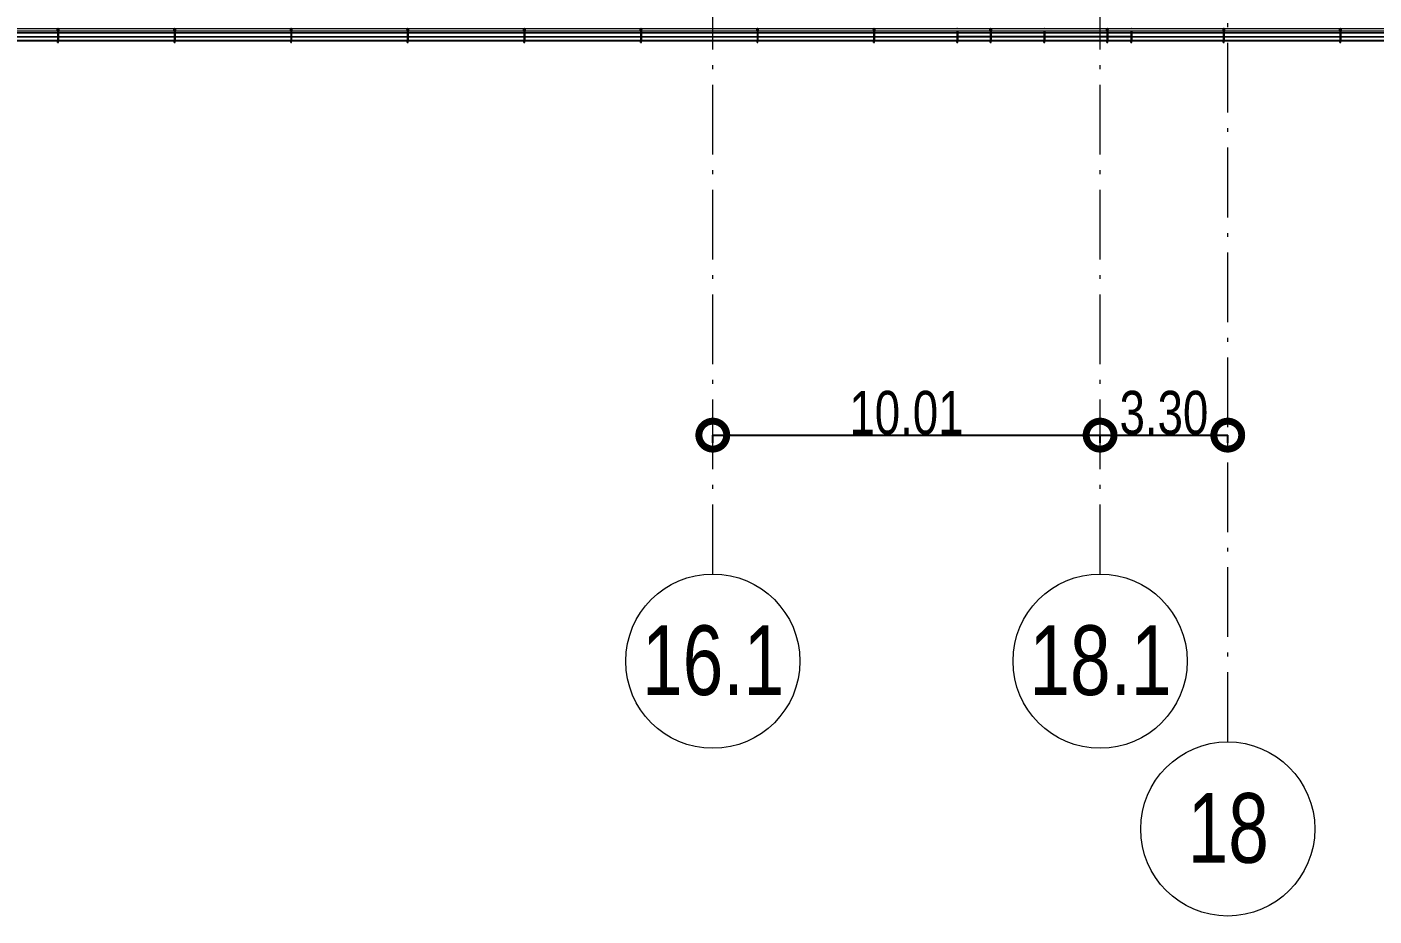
# Model space of a CAD drawing. Header units: metres. Extents: x -55 to 263, y -124 to 62.
# Drawn here: x 164.03 to 198.85, y -124.2 to -101.23 of the extents above; entities that cross this region are included whole.
import ezdxf

# ---------------------------------------------------------------- set-up
doc = ezdxf.new("R2010")
doc.units = ezdxf.units.M
doc.linetypes.add('01_Grid', pattern=[2.61, 1.8, -0.405, 0, -0.405])
for name, color, linetype, lineweight in [('0-1', 7, 'Continuous', 5), ('03EJES-1', 1, '01_Grid', 5), ('04NOEJE', 2, 'Continuous', 18), ('04NOEJE-1', 2, 'Continuous', 5), ('31COTAS', 1, 'Continuous', 5), ('55BARANDAL-1', 53, 'Continuous', 5)]:
    doc.layers.add(name, color=color, linetype=linetype, lineweight=lineweight)
doc.styles.add('Arial', font='arial.ttf', dxfattribs={"width": 0.75, "height": 1.8})
doc.styles.add('Arial_1', font='arial.ttf', dxfattribs={"width": 0.75, "height": 1.125})
doc.dimstyles.new('Standard__0_00_', dxfattribs={"dimscale": 0.3048, "dimtxt": 1.147792, "dimasz": 4.724409, "dimexe": 0, "dimexo": 1.476378, "dimgap": 0, "dimtad": 1, "dimrnd": 0.01, "dimzin": 0, "dimdsep": 46, "dimtxsty": 'Arial_1', "dimblk1": 'DOTSMALL', "dimblk2": 'DOTSMALL', "dimsah": 1, "dimcen": 0.09, "dimazin": 0, "dimtfac": 1, "dimtdec": 4, "dimtix": 1, "dimtmove": 0, "dimatfit": 3, "dimfxl": 1, "dimtvp": 1, "dimtolj": 1, "dimtzin": 0, "dimarcsym": 2})

# ---------------------------------------------------------------- blocks, each defined once
blk = doc.blocks.new('Railing - Wire Post - Chainlink 2-V244-A1 _ A250')
at = {"layer": '55BARANDAL-1'}
for p, q in [((-0.331, 0.013), (-0.331, -0.012)), ((-0.331, 0.013), (-0.304, 0.013)), ((-0.304, 0.013), (-0.304, -0.012)), ((0.013, 0.013), (-0.304, 0.013)), ((0.013, -0.012), (0.013, 0.013)), ((-0.331, -0.012), (-0.304, -0.012)), ((0.013, -0.012), (-0.304, -0.012))]:
    blk.add_line(p, q, dxfattribs=at)
for radius, start, end in [(0.0301, 206.3748, 2.2872), (0.0301, 206.3748, 2.2872), (0.0301, 2.2872, 148.7371), (0.0301, 2.2872, 148.7371), (0.0251, 0, 150), (0.0251, 210, 0), (0.0251, 90, 148.3274), (0.0251, 60, 120), (0.0251, 270, 90), (0.0251, 0, 30), (0.0251, 330, 0), (0.0301, 336.8856, 2.2872), (0.0301, 336.8856, 2.2872), (0.0301, 336.8856, 2.2872), (0.0301, 336.8856, 2.2872), (0.0301, 336.8856, 2.2872), (0.0301, 336.8856, 2.2872), (0.0301, 336.8856, 2.2872), (0.0301, 336.8856, 2.2872), (0.0301, 336.8856, 2.2872), (0.0301, 336.8856, 2.2872), (0.0301, 2.2872, 16.9322), (0.0301, 2.2872, 16.9322), (0.0301, 2.2872, 16.9322), (0.0301, 2.2872, 16.9322), (0.0301, 2.2872, 16.9322), (0.0301, 2.2872, 16.9322), (0.0301, 2.2872, 16.9322), (0.0301, 2.2872, 16.9322), (0.0301, 2.2872, 16.9322), (0.0301, 2.2872, 16.9322), (0.0251, 211.6726, 270), (0.0251, 240, 300)]:
    blk.add_arc((0, 0), radius, start, end, dxfattribs=at)
blk = doc.blocks.new('Railing - Wire Post - Chainlink 2-V327-A1 _ A250')
at = {"layer": '55BARANDAL-1'}
for p, q in [((-0.331, 0.012), (-0.304, 0.012)), ((-0.331, 0.012), (-0.331, -0.013)), ((-0.304, 0.012), (-0.304, -0.013)), ((0.013, 0.012), (-0.304, 0.012)), ((0.013, -0.013), (0.013, 0.012)), ((-0.331, -0.013), (-0.304, -0.013)), ((0.013, -0.013), (-0.304, -0.013))]:
    blk.add_line(p, q, dxfattribs=at)
for radius, start, end in [(0.0301, 206.3748, 2.2872), (0.0301, 206.3748, 2.2872), (0.0301, 2.2872, 148.7371), (0.0301, 2.2872, 148.7371), (0.0251, 0, 150), (0.0251, 210, 0), (0.0251, 90, 148.3274), (0.0251, 60, 120), (0.0251, 270, 90), (0.0251, 0, 30), (0.0251, 345, 0), (0.0301, 333.9395, 2.2872), (0.0301, 333.9395, 2.2872), (0.0301, 333.9395, 2.2872), (0.0301, 333.9395, 2.2872), (0.0301, 333.9395, 2.2872), (0.0301, 333.9395, 2.2872), (0.0301, 333.9395, 2.2872), (0.0301, 333.9395, 2.2872), (0.0301, 333.9395, 2.2872), (0.0301, 333.9395, 2.2872), (0.0301, 2.2872, 16.9322), (0.0301, 2.2872, 16.9322), (0.0301, 2.2872, 16.9322), (0.0301, 2.2872, 16.9322), (0.0301, 2.2872, 16.9322), (0.0301, 2.2872, 16.9322), (0.0301, 2.2872, 16.9322), (0.0301, 2.2872, 16.9322), (0.0301, 2.2872, 16.9322), (0.0301, 2.2872, 16.9322), (0.0251, 211.6726, 270), (0.0251, 240, 300)]:
    blk.add_arc((0, 0), radius, start, end, dxfattribs=at)
blk = doc.blocks.new('Railing - Wire Post - Chainlink 2-V328-A1 _ A250')
at = {"layer": '55BARANDAL-1'}
for p, q in [((-0.331, 0.012), (-0.304, 0.012)), ((-0.331, 0.012), (-0.331, -0.013)), ((-0.304, 0.012), (-0.304, -0.013)), ((0.013, 0.012), (-0.304, 0.012)), ((0.013, -0.013), (0.013, 0.012)), ((-0.331, -0.013), (-0.304, -0.013)), ((0.013, -0.013), (-0.304, -0.013))]:
    blk.add_line(p, q, dxfattribs=at)
for radius, start, end in [(0.0301, 206.3748, 2.2872), (0.0301, 206.3748, 2.2872), (0.0301, 2.2872, 148.7371), (0.0301, 2.2872, 148.7371), (0.0251, 0, 150), (0.0251, 210, 0), (0.0251, 90, 148.3274), (0.0251, 60, 120), (0.0251, 270, 90), (0.0251, 0, 30), (0.0251, 330, 0), (0.0301, 336.8856, 2.2872), (0.0301, 336.8856, 2.2872), (0.0301, 2.2872, 16.9322), (0.0301, 2.2872, 16.9322), (0.0301, 2.2872, 16.9322), (0.0301, 2.2872, 16.9322), (0.0301, 2.2872, 16.9322), (0.0301, 2.2872, 16.9322), (0.0301, 2.2872, 16.9322), (0.0301, 2.2872, 16.9322), (0.0301, 2.2872, 16.9322), (0.0301, 2.2872, 16.9322), (0.0301, 348.1133, 2.2872), (0.0301, 348.1133, 2.2872), (0.0301, 348.1133, 2.2872), (0.0301, 348.1133, 2.2872), (0.0301, 348.1133, 2.2872), (0.0301, 348.1133, 2.2872), (0.0301, 348.1133, 2.2872), (0.0301, 348.1133, 2.2872), (0.0251, 211.6726, 270), (0.0251, 240, 300)]:
    blk.add_arc((0, 0), radius, start, end, dxfattribs=at)
blk = doc.blocks.new('Railing - Railing-8511726-A1 _ A250')
at = {"layer": '55BARANDAL-1'}
for p, q in [((240.175, -101.274), (20.175, -101.274)), ((161.832, -101.329), (164.82, -101.329)), ((164.845, -101.329), (167.834, -101.329)), ((167.859, -101.329), (170.848, -101.329)), ((170.873, -101.329), (173.861, -101.329)), ((173.886, -101.329), (176.875, -101.329)), ((176.9, -101.329), (179.889, -101.329)), ((179.914, -101.329), (182.903, -101.329)), ((182.928, -101.329), (185.916, -101.329)), ((185.941, -101.329), (188.93, -101.329)), ((188.955, -101.329), (191.944, -101.329)), ((191.969, -101.329), (194.957, -101.329)), ((194.982, -101.329), (197.971, -101.329)), ((197.996, -101.329), (200.985, -101.329)), ((164.82, -101.38), (161.832, -101.38)), ((161.832, -101.384), (164.82, -101.384)), ((164.82, -101.48), (161.832, -101.48)), ((161.832, -101.484), (164.82, -101.484)), ((164.82, -101.58), (161.832, -101.58)), ((161.832, -101.584), (164.82, -101.584)), ((167.834, -101.38), (164.845, -101.38)), ((164.845, -101.384), (167.834, -101.384)), ((167.834, -101.48), (164.845, -101.48)), ((164.845, -101.484), (167.834, -101.484)), ((167.834, -101.58), (164.845, -101.58)), ((164.845, -101.584), (167.834, -101.584)), ((170.848, -101.38), (167.859, -101.38)), ((167.859, -101.384), (170.848, -101.384)), ((170.848, -101.48), (167.859, -101.48)), ((167.859, -101.484), (170.848, -101.484)), ((170.848, -101.58), (167.859, -101.58)), ((167.859, -101.584), (170.848, -101.584)), ((173.861, -101.38), (170.873, -101.38)), ((170.873, -101.384), (173.861, -101.384)), ((173.861, -101.48), (170.873, -101.48)), ((170.873, -101.484), (173.861, -101.484)), ((173.861, -101.58), (170.873, -101.58)), ((170.873, -101.584), (173.861, -101.584)), ((176.875, -101.38), (173.886, -101.38)), ((173.886, -101.384), (176.875, -101.384)), ((176.875, -101.48), (173.886, -101.48)), ((173.886, -101.484), (176.875, -101.484)), ((176.875, -101.58), (173.886, -101.58)), ((173.886, -101.584), (176.875, -101.584)), ((179.889, -101.38), (176.9, -101.38)), ((176.9, -101.384), (179.889, -101.384)), ((179.889, -101.48), (176.9, -101.48)), ((176.9, -101.484), (179.889, -101.484)), ((179.889, -101.58), (176.9, -101.58)), ((176.9, -101.584), (179.889, -101.584)), ((182.903, -101.38), (179.914, -101.38)), ((179.914, -101.384), (182.903, -101.384)), ((182.903, -101.48), (179.914, -101.48)), ((179.914, -101.484), (182.903, -101.484)), ((182.903, -101.58), (179.914, -101.58)), ((179.914, -101.584), (182.903, -101.584)), ((185.916, -101.38), (182.928, -101.38)), ((182.928, -101.384), (185.916, -101.384)), ((185.916, -101.48), (182.928, -101.48)), ((182.928, -101.484), (185.916, -101.484)), ((185.916, -101.58), (182.928, -101.58)), ((182.928, -101.584), (185.916, -101.584)), ((188.93, -101.38), (185.941, -101.38)), ((185.941, -101.384), (188.93, -101.384)), ((188.93, -101.48), (185.941, -101.48)), ((185.941, -101.484), (188.93, -101.484)), ((188.93, -101.58), (185.941, -101.58)), ((185.941, -101.584), (188.93, -101.584)), ((191.944, -101.38), (188.955, -101.38)), ((188.955, -101.384), (191.944, -101.384)), ((191.944, -101.48), (188.955, -101.48)), ((188.955, -101.484), (191.944, -101.484)), ((191.944, -101.58), (188.955, -101.58)), ((188.955, -101.584), (191.944, -101.584)), ((194.957, -101.38), (191.969, -101.38)), ((191.969, -101.384), (194.957, -101.384)), ((194.957, -101.48), (191.969, -101.48)), ((191.969, -101.484), (194.957, -101.484)), ((194.957, -101.58), (191.969, -101.58)), ((191.969, -101.584), (194.957, -101.584)), ((197.971, -101.38), (194.982, -101.38)), ((194.982, -101.384), (197.971, -101.384)), ((197.971, -101.48), (194.982, -101.48)), ((194.982, -101.484), (197.971, -101.484)), ((197.971, -101.58), (194.982, -101.58)), ((194.982, -101.584), (197.971, -101.584)), ((200.985, -101.38), (197.996, -101.38)), ((197.996, -101.384), (200.985, -101.384)), ((200.985, -101.48), (197.996, -101.48)), ((197.996, -101.484), (200.985, -101.484)), ((200.985, -101.58), (197.996, -101.58)), ((197.996, -101.584), (200.985, -101.584))]:
    blk.add_line(p, q, dxfattribs=at)
at = {"rotation": 90}
for name, p in [('Railing - Wire Post - Chainlink 2-V244-A1 _ A250', (164.833, -101.302)), ('Railing - Wire Post - Chainlink 2-V244-A1 _ A250', (167.847, -101.302)), ('Railing - Wire Post - Chainlink 2-V244-A1 _ A250', (170.86, -101.302)), ('Railing - Wire Post - Chainlink 2-V244-A1 _ A250', (173.874, -101.302)), ('Railing - Wire Post - Chainlink 2-V244-A1 _ A250', (176.888, -101.302)), ('Railing - Wire Post - Chainlink 2-V244-A1 _ A250', (179.901, -101.302)), ('Railing - Wire Post - Chainlink 2-V327-A1 _ A250', (182.915, -101.302)), ('Railing - Wire Post - Chainlink 2-V244-A1 _ A250', (185.929, -101.302)), ('Railing - Wire Post - Chainlink 2-V244-A1 _ A250', (188.942, -101.302)), ('Railing - Wire Post - Chainlink 2-V328-A1 _ A250', (191.956, -101.302)), ('Railing - Wire Post - Chainlink 2-V244-A1 _ A250', (194.97, -101.302)), ('Railing - Wire Post - Chainlink 2-V244-A1 _ A250', (197.984, -101.302))]:
    blk.add_blockref(name, p, dxfattribs=at)
blk = doc.blocks.new('Railing - Wire Post - Chainlink-V329-A1 _ A250')
at = {"layer": '55BARANDAL-1'}
for p, q in [((-0.331, 0.012), (-0.304, 0.012)), ((-0.331, 0.012), (-0.331, -0.013)), ((-0.304, 0.012), (-0.304, -0.013)), ((-0.027, 0.012), (-0.304, 0.012)), ((-0.331, -0.013), (-0.304, -0.013)), ((-0.027, -0.013), (-0.304, -0.013))]:
    blk.add_line(p, q, dxfattribs=at)
for start, end in [(335.8569, 2.2872), (335.8569, 2.2872), (336.8712, 2.2872), (336.8712, 2.2872), (336.8712, 2.2872), (336.8712, 2.2872), (336.8712, 2.2872), (336.8712, 2.2872), (336.8712, 2.2872), (336.8712, 2.2872), (336.8712, 2.2872), (336.8712, 2.2872), (2.2872, 16.9322), (2.2872, 16.9322), (2.2872, 16.9322), (2.2872, 16.9322), (2.2872, 16.9322), (2.2872, 16.9322), (2.2872, 16.9322), (2.2872, 16.9322), (2.2872, 16.9322), (2.2872, 16.9322), (2.2872, 16.9322), (2.2872, 16.9322)]:
    blk.add_arc((0, 0), 0.0301, start, end, dxfattribs=at)
blk = doc.blocks.new('Railing - Wire Post - Chainlink-V330-A1 _ A250')
at = {"layer": '55BARANDAL-1'}
for p, q in [((-0.331, 0.012), (-0.304, 0.012)), ((-0.331, 0.012), (-0.331, -0.013)), ((-0.304, 0.012), (-0.304, -0.013)), ((-0.027, 0.012), (-0.304, 0.012)), ((-0.331, -0.013), (-0.304, -0.013)), ((-0.027, -0.013), (-0.304, -0.013))]:
    blk.add_line(p, q, dxfattribs=at)
for start, end in [(335.8569, 2.2872), (335.8569, 2.2872), (335.8569, 2.2872), (335.8569, 2.2872), (335.8569, 2.2872), (335.8569, 2.2872), (335.8569, 2.2872), (335.8569, 2.2872), (335.8569, 2.2872), (335.8569, 2.2872), (335.8569, 2.2872), (335.8569, 2.2872), (2.2872, 16.9322), (2.2872, 16.9322), (2.2872, 16.9322), (2.2872, 16.9322), (2.2872, 16.9322), (2.2872, 16.9322), (2.2872, 16.9322), (2.2872, 16.9322), (2.2872, 16.9322), (2.2872, 16.9322), (2.2872, 16.9322), (2.2872, 16.9322)]:
    blk.add_arc((0, 0), 0.0301, start, end, dxfattribs=at)
blk = doc.blocks.new('Railing - Wire Post - Chainlink 2-V331-A1 _ A250')
at = {"layer": '55BARANDAL-1'}
for p, q in [((-0.331, 0.012), (-0.304, 0.012)), ((-0.331, 0.012), (-0.331, -0.013)), ((-0.304, 0.012), (-0.304, -0.013)), ((-0.027, 0.012), (-0.304, 0.012)), ((-0.331, -0.013), (-0.304, -0.013)), ((-0.027, -0.013), (-0.304, -0.013))]:
    blk.add_line(p, q, dxfattribs=at)
for start, end in [(335.8569, 2.2872), (335.8569, 2.2872), (336.8856, 2.2872), (336.8856, 2.2872), (336.8856, 2.2872), (336.8856, 2.2872), (336.8856, 2.2872), (336.8856, 2.2872), (336.8856, 2.2872), (336.8856, 2.2872), (336.8856, 2.2872), (336.8856, 2.2872), (2.2872, 16.9322), (2.2872, 16.9322), (2.2872, 16.9322), (2.2872, 16.9322), (2.2872, 16.9322), (2.2872, 16.9322), (2.2872, 16.9322), (2.2872, 16.9322), (2.2872, 16.9322), (2.2872, 16.9322), (2.2872, 16.9322), (2.2872, 16.9322)]:
    blk.add_arc((0, 0), 0.0301, start, end, dxfattribs=at)
blk = doc.blocks.new('Railing - Railing-8538245-A1 _ A250')
at = {"layer": '55BARANDAL-1'}
for p, q in [((192.581, -101.274), (188.081, -101.274)), ((188.93, -101.379), (188.093, -101.379)), ((188.93, -101.479), (188.093, -101.479)), ((188.93, -101.579), (188.093, -101.579)), ((190.318, -101.379), (188.955, -101.379)), ((190.318, -101.479), (188.955, -101.479)), ((190.318, -101.579), (188.955, -101.579)), ((191.944, -101.379), (190.343, -101.379)), ((191.944, -101.479), (190.343, -101.479)), ((191.944, -101.579), (190.343, -101.579)), ((192.568, -101.379), (191.969, -101.379)), ((192.568, -101.479), (191.969, -101.479)), ((192.568, -101.579), (191.969, -101.579))]:
    blk.add_line(p, q, dxfattribs=at)
at = {"rotation": 90}
for name, p in [('Railing - Wire Post - Chainlink-V329-A1 _ A250', (188.081, -101.301)), ('Railing - Wire Post - Chainlink 2-V331-A1 _ A250', (190.331, -101.301)), ('Railing - Wire Post - Chainlink-V330-A1 _ A250', (192.581, -101.301))]:
    blk.add_blockref(name, p, dxfattribs=at)
blk = doc.blocks.new('22011_AR_rvt-1-A1 _ A250')
at = {"layer": '55BARANDAL-1'}
for name in ['Railing - Railing-8511726-A1 _ A250', 'Railing - Railing-8538245-A1 _ A250']:
    blk.add_blockref(name, (0, 0), dxfattribs=at)
blk = doc.blocks.new('Grid - Standard-4449989-A1 _ A250')
at = {"layer": '04NOEJE'}
blk.add_circle((0, 0), 0.005, dxfattribs=at)
blk = doc.blocks.new('_DotSmall')
at = {"color": 0, "linetype": 'ByBlock', "const_width": 0.5}
blk.add_lwpolyline([(-0.0625, 0, 1), (0.0625, 0, 1)], format="xyb", close=True, dxfattribs=at)
blk = doc.blocks.new('DIMBLOCK10-A1 _ A250')
at = {"layer": '31COTAS', "color": 0, "lineweight": -2, "transparency": 16777216}
for p, q in [((181.76, -111.97), (181.76, -111.774)), ((181.76, -111.774), (191.772, -111.774)), ((191.772, -111.97), (191.772, -111.774))]:
    blk.add_line(p, q, dxfattribs=at)
at = {"layer": 'Defpoints', "color": 0, "transparency": 16777216}
for p in [(181.76, -111.52), (191.772, -111.52), (191.772, -111.774)]:
    blk.add_point(p, dxfattribs=at)
at = {"layer": '31COTAS', "color": 0, "lineweight": -2, "transparency": 16777216, "xscale": 1.439999999999999, "yscale": 1.439999999999999, "zscale": 1.439999999999999, "rotation": 180}
blk.add_blockref('_DotSmall', (181.76, -111.774), dxfattribs=at)
at = {"layer": '31COTAS', "color": 0, "lineweight": -2, "transparency": 16777216, "xscale": 1.439999999999999, "yscale": 1.439999999999999, "zscale": 1.439999999999999}
blk.add_blockref('_DotSmall', (191.772, -111.774), dxfattribs=at)
at = {"layer": '31COTAS', "color": 0, "transparency": 16777216, "insert": (186.766, -111.2), "char_height": 1.125, "width": 3.43278, "attachment_point": 5, "style": 'Arial_1'}
blk.add_mtext('\\A1;10.01', dxfattribs=at)
blk = doc.blocks.new('DIMBLOCK11-A1 _ A250')
at = {"layer": '31COTAS', "color": 0, "lineweight": -2, "transparency": 16777216}
for p, q in [((191.772, -111.97), (191.772, -111.774)), ((191.772, -111.774), (195.072, -111.774)), ((195.072, -111.97), (195.072, -111.774))]:
    blk.add_line(p, q, dxfattribs=at)
at = {"layer": 'Defpoints', "color": 0, "transparency": 16777216}
for p in [(191.772, -111.52), (195.072, -111.52), (195.072, -111.774)]:
    blk.add_point(p, dxfattribs=at)
at = {"layer": '31COTAS', "color": 0, "lineweight": -2, "transparency": 16777216, "xscale": 1.439999999999999, "yscale": 1.439999999999999, "zscale": 1.439999999999999, "rotation": 180}
blk.add_blockref('_DotSmall', (191.772, -111.774), dxfattribs=at)
at = {"layer": '31COTAS', "color": 0, "lineweight": -2, "transparency": 16777216, "xscale": 1.439999999999999, "yscale": 1.439999999999999, "zscale": 1.439999999999999}
blk.add_blockref('_DotSmall', (195.072, -111.774), dxfattribs=at)
at = {"layer": '31COTAS', "color": 0, "transparency": 16777216, "insert": (193.422, -111.2), "char_height": 1.125, "width": 2.66994, "attachment_point": 5, "style": 'Arial_1'}
blk.add_mtext('\\A1;3.30', dxfattribs=at)

msp = doc.modelspace()

# ---------------------------------------------------------------- linework, layer by layer
at = {"layer": '03EJES-1'}
for p, q in [((195.072, -119.697), (195.072, 57.931)), ((181.76, -115.363), (181.76, -80.043)), ((191.772, -115.363), (191.772, -80.043))]:
    msp.add_line(p, q, dxfattribs=at)

# ---------------------------------------------------------------- block references
at = {"layer": '0-1'}
msp.add_blockref('22011_AR_rvt-1-A1 _ A250', (0, 0), dxfattribs=at)
at = {"layer": '04NOEJE', "xscale": 449.9999999999996, "yscale": 449.9999999999996, "zscale": 449.9999999999996}
for p in [(181.76, -117.613), (191.772, -117.613), (195.072, -121.947)]:
    msp.add_blockref('Grid - Standard-4449989-A1 _ A250', p, dxfattribs=at)

# ---------------------------------------------------------------- texts
at = {"layer": '04NOEJE-1', "char_height": 1.8, "attachment_point": 1, "style": 'Arial'}
for s, insert, width in [('16.1', (179.933, -116.688), 4.4644), ('18.1', (189.945, -116.688), 4.4644), ('18', (194.036, -121.022), 2.54335)]:
    msp.add_mtext(s, dxfattribs=dict(at, insert=insert, width=width))

# ---------------------------------------------------------------- dimensions: what is measured, and where the dimension line sits
at = {"layer": '31COTAS'}
for base, p1, p2, override, picture, middle in [((191.772, -111.774), (181.76, -111.52), (191.772, -111.52), {"dimpost": '<>', "dimfxl": 10.012}, 'DIMBLOCK10-A1 _ A250', (186.766, -111.2)), ((195.072, -111.774), (191.772, -111.52), (195.072, -111.52), {"dimpost": '<>', "dimfxl": 3.3}, 'DIMBLOCK11-A1 _ A250', (193.422, -111.2))]:
    dim = msp.add_linear_dim(base=base, p1=p1, p2=p2, dimstyle='Standard__0_00_', override=override, dxfattribs=at)
    dim.commit()
    dim.dimension.update_dxf_attribs({"geometry": picture, "text_midpoint": middle})

doc.saveas('drawing.dxf')
